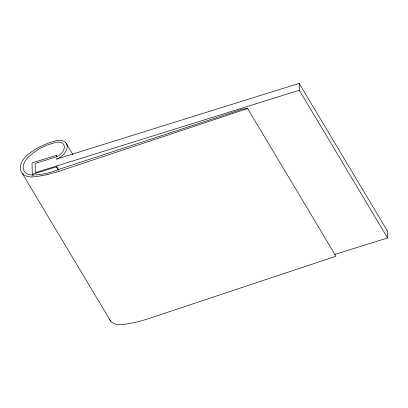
<?xml version="1.0" encoding="UTF-8"?>
<svg xmlns="http://www.w3.org/2000/svg" width="408" height="408" viewBox="0 0 408 408"><rect width="100%" height="100%" fill="white"/><g stroke="black" fill="none" stroke-linecap="round" stroke-linejoin="round"><path stroke-width="0.61" d="M109.63 319.632A19.105 12.352 -30.9 0 0 120.727 324.62A95.681 61.868 -30.9 0 0 147.859 318.832L335.952 256.229L247.625 108.533L59.532 171.136A95.681 61.868 -30.9 0 1 32.395 176.929A19.105 12.352 -30.9 0 1 20.4 169.04A19.105 12.352 -30.9 0 1 29.442 153.306A51.495 33.293 -30.9 0 1 56.013 140.796A13.194 8.527 -30.9 0 1 67.243 146.528A13.194 8.527 -30.9 0 1 56.309 159.176L299.161 83.38L387.488 231.071L387.6 237.966L334.779 254.449M56.901 156.437L56.248 155.346L32.064 162.894L32.247 174.379L32.905 175.476M247.625 108.533L242.576 109.089L59.277 169.238A54.157 35.017 -30.9 0 1 32.258 174.956A16.04 10.368 -30.9 0 1 26.841 158.768A36.118 23.353 -30.9 0 1 53.188 143.218A10.521 6.803 -30.9 0 1 64.285 145.977A10.521 6.803 -30.9 0 1 56.273 156.876L35.124 163.475L35.272 172.666L299.268 90.27L299.161 83.38M32.247 174.379L56.432 166.831L56.421 166.066L58.711 169.896M299.268 90.27L387.6 237.966M65.719 142.601L72.915 154.637M56.432 166.831L58.395 170.116M22.302 173.415L110.629 321.111M56.248 155.346L56.273 156.876"/></g></svg>
